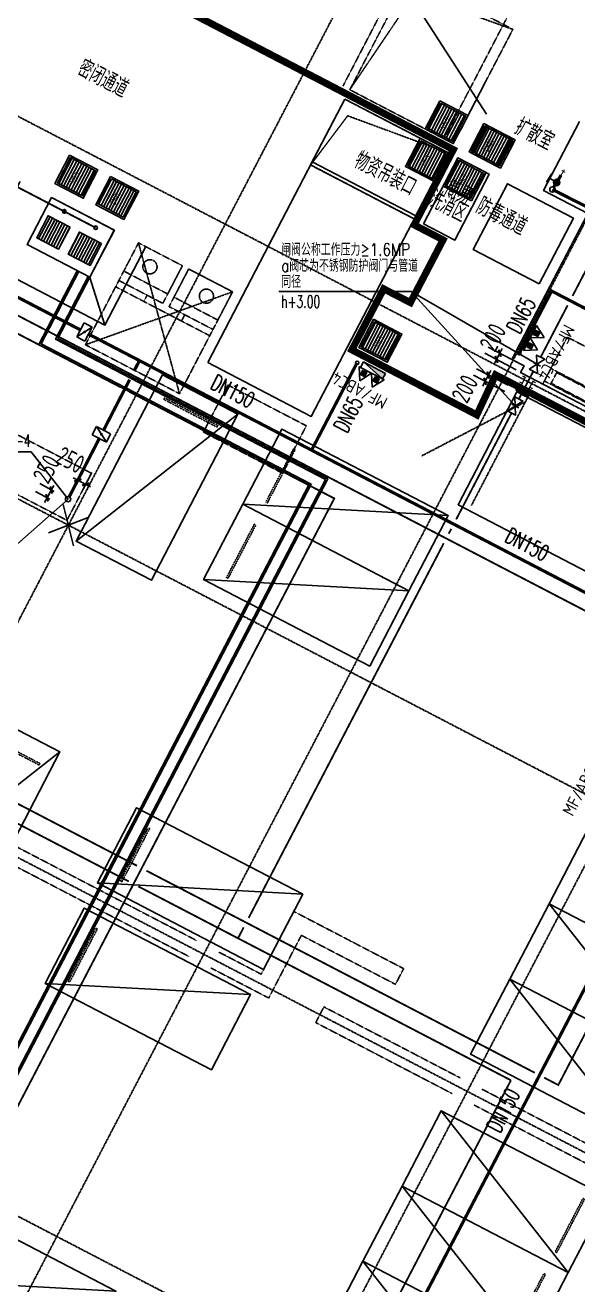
# Model space of a CAD drawing. Extents: x -1466470 to 922624, y -511729 to 590125.
# Drawn here: x -204569 to -188944, y 194625 to 230256 of the extents above; entities that cross this region are included whole.
import ezdxf
from ezdxf.xclip import XClip

# ---------------------------------------------------------------- set-up
doc = ezdxf.new("R2010")
doc.units = 0
doc.header["$LTSCALE"] = 10
doc.header["$MEASUREMENT"] = 0
doc.header["$XCLIPFRAME"] = 2
for name, pattern in [('X-104 B2平面$0$CENTER', [2, 1.25, -0.25, 0.25, -0.25]), ('X-104 B2平面$0$DOTE', [2.42, 2, -0.2, 0.02, -0.2]), ('X-104 B2平面$1$DASH', [0.35, 0.25, -0.1]), ('梯段6、7$0$DASH', [0.35, 0.25, -0.1])]:
    doc.linetypes.add(name, pattern=pattern)
for name, color, linetype, plot in [('104-13 B2核心筒$0$04-不打印_辅助线', 165, 'Continuous', False), ('104-6 B2核心筒$0$04-不打印_辅助线', 165, 'Continuous', False), ('X-104 B2平面$0$04-不打印_辅助线', 165, 'Continuous', False), ('X-104 B2平面$0$04-不打印_防火分区', 30, 'Continuous', False), ('X-104 B2平面$0$04-不打印_面积', 5, 'Continuous', False), ('X-104 B2平面$1$DIM_MODI', 6, 'Continuous', False)]:
    doc.layers.add(name, color=color, linetype=linetype, plot=plot)
for name, color, linetype in [('DIM_消防', 3, 'Continuous'), ('EQUIP_消火栓', 7, 'Continuous'), ('EQUIP_消防', 7, 'Continuous'), ('PIPE-中水', 122, 'TG_Z'), ('PIPE-压力废', 31, 'TG_YF'), ('PIPE-消防', 1, 'Continuous'), ('PIPE-给水', 3, 'TG_J'), ('PIPE-通气', 3, 'TG_T'), ('TEXT_消防', 7, 'Continuous'), ('TWT_DIM', 3, 'Continuous'), ('TWT_LEAD', 3, 'Continuous'), ('VALVE_压力废', 7, 'Continuous'), ('VALVE_消防', 7, 'Continuous'), ('VALVE_热给水', 7, 'Continuous'), ('VPIPE-消防', 1, 'Continuous'), ('X-104 B2平面$0$02-TEXT_房间', 7, 'Continuous'), ('X-104 B2平面$0$A-I_车位', 9, 'Continuous'), ('X-104 B2平面$0$A-O_防水层', 222, 'Continuous'), ('X-104 B2平面$0$A-SUR_看线', 231, 'Continuous'), ('X-104 B2平面$0$A-TECH_结构', 21, 'Continuous'), ('X-104 B2平面$0$A_AXIS-轴线', 9, 'X-104 B2平面$0$DOTE'), ('X-104 B2平面$0$A_STR-砼墙', 51, 'Continuous'), ('X-104 B2平面$0$DOOR_FIRE', 220, 'Continuous'), ('X-104 B2平面$0$SURFACE', 6, 'Continuous'), ('X-104 B2平面$0$VPIPE-消防', 1, 'Continuous'), ('X-104 B2平面$0$抗爆隔墙', 151, 'Continuous'), ('X-104 B2平面$0$文字1', 7, 'Continuous'), ('X-104 B2平面$0$集水坑&', 6, 'Continuous'), ('X-104 B2平面$1$A-C_门', 150, 'Continuous'), ('X-104 B2平面$1$集水坑&', 7, 'Continuous'), ('梯段6、7$0$A-E_楼梯', 171, 'Continuous'), ('水-管线-给水低', 1, 'Continuous'), ('水-设备-给水', 7, 'Continuous'), ('水-阀门-给水', 7, 'Continuous')]:
    doc.layers.add(name, color=color, linetype=linetype)
doc.layers.get('X-104 B2平面$0$A-SUR_看线').off()
doc.styles.add('_TCH_DIM_T3', font='ROS1', dxfattribs={"width": 0.8, "bigfont": 'JD'})
doc.styles.add('_TWT_PIPEDN', font='SIMPLEX', dxfattribs={"width": 0.8, "height": 3.5, "bigfont": 'HZTXT'})
doc.styles.add('_TWT_SERIAL', font='COMPLEX', dxfattribs={"width": 0.8, "height": 3.5, "bigfont": 'HZTXT'})
doc.styles.get("Standard").update_dxf_attribs({"font": 'gbenor.shx', "bigfont": 'gbcbig.shx'})
doc.styles.add('TG_LINETYPE', font='romans2.shx', dxfattribs={"width": 0.8, "height": 3, "bigfont": 'hzdf2.shx'})
doc.styles.add('X-104 B2平面$0$20150624地库ZL1_t8_t8$0$20150624地库ZL1_t8_t8$0$华通样式', font='ros1.shx', dxfattribs={"width": 0.7, "height": 3.5, "bigfont": 'jd.shx'})
doc.styles.add('X-104 B2平面$0$_TCH_SPACE', font='ros.shx', dxfattribs={"width": 0.75, "height": 5, "bigfont": 'jd.shx'})
doc.linetypes.add('TG_J', pattern='A,2,-0.3,["J",TG_LINETYPE,S=0.1,R=0,X=-0.23,Y=-0.15],0', length=2.3)
doc.linetypes.add('TG_T', pattern='A,2,-0.3,["T",TG_LINETYPE,S=0.1,R=0,X=-0.23,Y=-0.15],0', length=2.3)
doc.linetypes.add('TG_XH', pattern='A,5,-0.6,["XH",TG_LINETYPE,S=0.1,R=0,X=-0.52,Y=-0.15],0', length=5.6)
doc.linetypes.add('TG_YF', pattern='A,2,-0.6,["YF",TG_LINETYPE,S=0.1,R=0,X=-0.52,Y=-0.15],0', length=2.6)
doc.linetypes.add('TG_Z', pattern='A,2,-0.3,["Z",TG_LINETYPE,S=0.1,R=0,X=-0.23,Y=-0.15],0', length=2.3)
doc.dimstyles.new('_TWT_ARCH&&150', dxfattribs={"dimtxt": 525, "dimasz": 150, "dimexe": 375, "dimexo": 450, "dimgap": 150, "dimtad": 1, "dimdec": 0, "dimzin": 0, "dimdsep": 46, "dimtxsty": '_TCH_DIM_T3', "dimblk": 'ARCHTICK', "dimcen": 0.09, "dimclrt": 7, "dimazin": 2, "dimtfac": 1, "dimtdec": 0, "dimtix": 1, "dimtmove": 2, "dimatfit": 3, "dimfxl": 1, "dimtolj": 1, "dimtzin": 0, "dimarcsym": 0})
pattern_1 = [(180, (-432649.534, -553252.195), (-7e-15, -79.375), [])]
pattern_2 = [(180, (350, -250), (-7e-15, -79.375), [])]

# ---------------------------------------------------------------- blocks, each defined once
blk = doc.blocks.new('104-6 B2核心筒$0$1f结构')
at = {"layer": '104-6 B2核心筒$0$04-不打印_辅助线'}
for p, q in [((-400, -450), (400, 450)), ((-400, 450), (400, -450))]:
    blk.add_line(p, q, dxfattribs=at)
at = {"layer": 'Defpoints'}
for p, q in [((-400, -450), (400, 450)), ((-400, 450), (400, -450))]:
    blk.add_line(p, q, dxfattribs=at)
blk = doc.blocks.new('104-6 B2核心筒')
at = {"xscale": -1}
blk.add_blockref('104-6 B2核心筒$0$1f结构', (109800, 37200), dxfattribs=at)
blk = doc.blocks.new('X-104 B2平面$0$jgfd')
blk.add_lwpolyline([(5300, -1200), (0, -1200), (0, 1200), (5300, 1200), (5300, -1200), (0, 1200)])
at = {"linetype": 'X-104 B2平面$1$DASH', "ltscale": 0.001}
blk.add_lwpolyline([(550, -850), (550, 850), (600, 850), (600, -850)], close=True, dxfattribs=at)
blk = doc.blocks.new('*U324')
at = {"linetype": 'X-104 B2平面$1$DASH'}
for p, q in [((-200, -500), (-200, -100)), ((0, -100), (-200, -100)), ((6000, -100), (6200, -100)), ((6200, -500), (6200, -100)), ((0, -500), (-200, -500)), ((6000, -500), (6200, -500))]:
    blk.add_line(p, q, dxfattribs=at)
blk.add_lwpolyline([(6200, 0), (-200, 0), (-200, -1500), (6200, -1500)], close=True, dxfattribs=at)
for points in [[(6000, -100), (0, -100)], [(0, -100), (0, -500)], [(6000, -130), (0, -130)], [(6000, -100), (6000, -500)], [(6000, -470), (0, -470)], [(6000, -500), (0, -500)]]:
    blk.add_lwpolyline(points, dxfattribs=at)
blk = doc.blocks.new('梯段6、7')
at = {"color": 8, "linetype": '梯段6、7$0$DASH'}
for centre, radius, start, end in [((49800, 3400), 1350, 0, 180), ((49800, -6700), 1350, 0, 180), ((49800, -9820), 1350, 180, 0), ((49800, -16500), 1350, 0, 180), ((49800, -19820), 1350, 180, 0), ((20965, -27260), 1650, 0, 180), ((49800, -27020), 1350, 0, 180), ((20965, -29600), 1650, 180, 0), ((49800, -29880), 1350, 180, 0), ((49800, -57378), 1350, 0, 180), ((20965, -58198), 1650, 0, 180), ((49800, -59458), 1350, 180, 0), ((20965, -60358), 1650, 180, 0), ((49800, -67528), 1350, 0, 180), ((20965, -68018), 1650, 0, 180), ((49800, -70128), 1350, 180, 0), ((20965, -70358), 1650, 180, 0), ((49800, -79978), 1350, 180, 0)]:
    blk.add_arc(centre, radius, start, end, dxfattribs=at)
at = {"layer": 'Defpoints'}
for points in [[(44800, 6850), (54800, 6850), (54800, -3150), (44800, -3150)], [(51150, 4950), (48450, 4950), (48450, -1150), (51150, -1150)], [(44800, -3150), (54800, -3150), (54800, -13150), (44800, -13150)], [(51150, -5150), (48450, -5150), (48450, -11250), (51150, -11250)], [(44800, -13150), (54800, -13150), (54800, -23150), (44800, -23150)], [(51150, -15150), (48450, -15150), (48450, -21250), (51150, -21250)], [(15665, -23150), (25665, -23150), (25665, -33150), (15665, -33150)], [(44800, -23150), (54800, -23150), (54800, -33150), (44800, -33150)], [(19315, -24850), (22615, -24850), (22615, -31250), (19315, -31250)], [(48450, -25150), (51150, -25150), (51150, -31250), (48450, -31250)], [(15665, -53908), (25665, -53908), (25665, -63908), (15665, -63908)], [(44800, -53908), (54800, -53908), (54800, -63908), (44800, -63908)], [(19315, -55608), (22615, -55608), (22615, -62008), (19315, -62008)], [(51150, -55908), (48450, -55908), (48450, -62008), (51150, -62008)], [(15665, -63908), (25665, -63908), (25665, -73908), (15665, -73908)], [(44800, -63908), (54800, -63908), (54800, -73908), (44800, -73908)], [(19315, -65608), (22615, -65608), (22615, -72008), (19315, -72008)], [(51150, -65908), (48450, -65908), (48450, -72008), (51150, -72008)], [(15665, -73908), (25665, -73908), (25665, -83908), (15665, -83908)], [(44800, -73908), (54800, -73908), (54800, -83908), (44800, -83908)], [(19315, -75608), (22615, -75608), (22615, -82008), (19315, -82008)], [(51150, -75908), (48450, -75908), (48450, -82008), (51150, -82008)]]:
    blk.add_lwpolyline(points, close=True, dxfattribs=at)
for points in [[(47328, -61608), (52128, -61608)], [(47328, -71608), (52128, -71608)], [(47328, -81608), (52128, -81608)]]:
    blk.add_lwpolyline(points, dxfattribs=at)
at = {"layer": '梯段6、7$0$A-E_楼梯'}
for p, q in [((49850, -16500), (49750, -16500)), ((49750, -16700), (49750, -16500)), ((49850, -18517), (49850, -16500)), ((49850, -16500), (51150, -16500)), ((49910, -16700), (49910, -16500)), ((49910, -16500), (51150, -16500)), ((51150, -17893), (51150, -16700)), ((49850, -16760), (51150, -16760)), ((49850, -17020), (51150, -17020)), ((49850, -17280), (51150, -17280)), ((49850, -17540), (51150, -17540)), ((49850, -17800), (51150, -17800)), ((49850, -18060), (50801, -18060)), ((50553, -18179), (51150, -17893)), ((50573, -18281), (51150, -18003)), ((51150, -19820), (51150, -18003)), ((49850, -18517), (50409, -18248)), ((49850, -18320), (50259, -18320)), ((49850, -18627), (50429, -18350)), ((50074, -18520), (51150, -18520)), ((50429, -18350), (50396, -18174)), ((50396, -18174), (50588, -18362)), ((50588, -18362), (50553, -18179)), ((50616, -18260), (51150, -18260)), ((49850, -19820), (49850, -18627)), ((49850, -18780), (51150, -18780)), ((49850, -19040), (51150, -19040)), ((49850, -19300), (51150, -19300)), ((49850, -19560), (51150, -19560)), ((49750, -19820), (49853, -19820)), ((49850, -19820), (51150, -19820)), ((49750, -27020), (49850, -27020)), ((65868, -53275), (106225, -53275)), ((66707, -53743), (68846, -55133)), ((66772, -53643), (68592, -54825)), ((66839, -56653), (68977, -55263)), ((65910, -56514), (63784, -56514)), ((66572, -56634), (63784, -56634)), ((66542, -56514), (65910, -56514)), ((66542, -56677), (68846, -58173)), ((66772, -56683), (68592, -57865)), ((66802, -59525), (64634, -59525)), ((66792, -59525), (106225, -59525)), ((49690, -78442), (49690, -77318)), ((49690, -77318), (49910, -77318)), ((49910, -77318), (49910, -80038)), ((49750, -78418), (49750, -77378)), ((49750, -77378), (49850, -77378)), ((49850, -77378), (49850, -80038)), ((48450, -80108), (48450, -80048)), ((49910, -80038), (49850, -80038))]:
    blk.add_line(p, q, dxfattribs=at)
for points in [[(49690, -19880), (49910, -19880), (49910, -16440), (49690, -16440), (49690, -19880)], [(49690, -29360), (49690, -26960), (49910, -26960), (49910, -29880)], [(51150, -29880), (51150, -29620)], [(66542, -53444), (66542, -53275), (66154, -53275)], [(66542, -53305), (66542, -53705), (66342, -53705), (66342, -53305)], [(68882, -54964), (68882, -54795), (68622, -54795), (68622, -54626), (68362, -54626), (68362, -54457), (68102, -54457), (68102, -54288), (67842, -54288), (67842, -54119), (67582, -54119), (67582, -53950), (67322, -53950), (67322, -53781), (67062, -53781), (67062, -53613), (66802, -53613), (66802, -53444), (66542, -53444)], [(68852, -54964), (68852, -54825), (68592, -54825), (68592, -54656), (68332, -54656), (68332, -54487), (68072, -54487), (68072, -54318), (67812, -54318), (67812, -54149), (67552, -54149), (67552, -53980), (67292, -53980), (67292, -53811), (67032, -53811), (67032, -53643), (66772, -53643), (66772, -53474), (66542, -53474)], [(66802, -56484), (66802, -56315), (67062, -56315), (67062, -56146), (67322, -56146), (67322, -55977), (67582, -55977), (67582, -55808), (67842, -55808), (67842, -55640), (68102, -55640), (68102, -55471), (68362, -55471), (68362, -55302), (68622, -55302), (68622, -55133), (68882, -55133), (68882, -54964), (69142, -54964)], [(66832, -56484), (66832, -56345), (67092, -56345), (67092, -56176), (67352, -56176), (67352, -56007), (67612, -56007), (67612, -55838), (67872, -55838), (67872, -55670), (68132, -55670), (68132, -55501), (68392, -55501), (68392, -55332), (68652, -55332), (68652, -55163), (68912, -55163), (68912, -54994), (69142, -54994)], [(69112, -54994), (69112, -55394), (68912, -55394), (68912, -54994)], [(68882, -58004), (68882, -57835), (68622, -57835), (68622, -57667), (68362, -57667), (68362, -57498), (68102, -57498), (68102, -57329), (67842, -57329), (67842, -57160), (67582, -57160), (67582, -56991), (67322, -56991), (67322, -56822), (67062, -56822), (67062, -56653), (66802, -56653), (66802, -56484), (66542, -56484)], [(68852, -58004), (68852, -57865), (68592, -57865), (68592, -57697), (68332, -57697), (68332, -57528), (68072, -57528), (68072, -57359), (67812, -57359), (67812, -57190), (67552, -57190), (67552, -57021), (67292, -57021), (67292, -56852), (67032, -56852), (67032, -56683), (66772, -56683), (66772, -56514), (66542, -56514)], [(66772, -56514), (66772, -56914), (66572, -56914), (66572, -56514)], [(66802, -59525), (66802, -59356), (67062, -59356), (67062, -59187), (67322, -59187), (67322, -59018), (67582, -59018), (67582, -58849), (67842, -58849), (67842, -58680), (68102, -58680), (68102, -58511), (68362, -58511), (68362, -58342), (68622, -58342), (68622, -58173), (68882, -58173), (68882, -58004), (69142, -58004)]]:
    blk.add_lwpolyline(points, dxfattribs=at)
for p in [(66792, -53444), (66792, -53613), (66792, -53781), (66792, -53950), (66792, -54119), (66792, -54288), (66792, -54457), (66792, -54626), (66792, -54795), (66792, -54964), (66792, -55133), (66792, -55302), (66792, -55471), (66792, -55640), (66792, -55808), (66792, -55977), (66792, -56146), (66792, -56315), (66792, -56484), (66792, -56653), (66792, -56822), (66792, -56991), (66792, -57160), (66792, -57329), (66792, -57498), (66792, -57667), (66792, -57835), (66792, -58004), (66792, -58173), (66792, -58342), (66792, -58511), (66792, -58680), (66792, -58849), (66792, -59018), (66792, -59187), (66792, -59356)]:
    blk.add_point(p, dxfattribs=at)
blk = doc.blocks.new('104 轴线')
for p, q in [((-162502, 81623), (-103332, 195290)), ((-155052, 77745), (-95881, 191411)), ((-113685, 111729), (-249575, 182469)), ((-117841, 103746), (-253731, 174486)), ((-105097, 128228), (-187855, 171309)), ((-109530, 119712), (-192288, 162793)), ((-161691, 102673), (-132333, 159069))]:
    blk.add_line(p, q)
blk = doc.blocks.new('104-13 B2核心筒')
at = {"layer": '104-13 B2核心筒$0$04-不打印_辅助线'}
ref = blk.add_blockref('104 轴线', (287656, 163437), dxfattribs=dict(at, rotation=57.54087654753766))
XClip(ref).set_block_clipping_path([(-309787.1235870313, 156236.3262284864), (-264650.8410785095, 85274.8859858383), (-219747.6862062201, 113836.3339625026), (-264883.9687147418, 184797.7742051506)])
blk = doc.blocks.new('X-104 B2平面$1$A$C51037562')
at = {"layer": 'X-104 B2平面$1$集水坑&'}
h = blk.add_hatch(dxfattribs=at)
h.set_pattern_fill('ANSI31', color=256, scale=50, angle=135)
h.set_pattern_definition(pattern_1)
h.paths.add_polyline_path([(-850, 850), (-50, 850), (-50, 50), (-850, 50)])
for points in [[(-900, 900), (0, 900), (0, 0), (-900, 0)], [(-850, 850), (-50, 850), (-50, 50), (-850, 50)]]:
    blk.add_lwpolyline(points, close=True, dxfattribs=at)
blk = doc.blocks.new('X-104 B2平面$1$12ddddddj')
at = {"layer": 'X-104 B2平面$1$集水坑&', "linetype": 'Continuous'}
h = blk.add_hatch(dxfattribs=at)
h.set_pattern_fill('ANSI31', color=256, scale=50, angle=135)
h.set_pattern_definition(pattern_2)
h.paths.add_polyline_path([(3014056, 294593), (3014756, 294593), (3014756, 293893), (3014056, 293893)])
h.paths.add_polyline_path([(3014056, 293593), (3014756, 293593), (3014756, 292893), (3014056, 292893)])
for points in [[(3015056, 294743), (3013556, 294743), (3013556, 292743), (3015056, 292743)], [(3014056, 294593), (3014756, 294593), (3014756, 293893), (3014056, 293893)], [(3014056, 293593), (3014756, 293593), (3014756, 292893), (3014056, 292893)]]:
    blk.add_lwpolyline(points, close=True, dxfattribs=at)
for centre in [(3013736, 294243), (3013736, 293243)]:
    blk.add_circle(centre, 50, dxfattribs=at)
blk = doc.blocks.new('X-104 B2平面$0$A$C227C2D31')
at = {"color": 6, "linetype": 'X-104 B2平面$1$DASH'}
for p, q in [((1655, 4431), (3153, 270)), ((3296, 3577), (1911, 916)), ((3473, 3485), (3296, 3577)), ((3473, 3485), (2827, 2243)), ((3473, 3485), (3473, 3485)), ((4538, 2931), (270, 1770)), ((3058, 2687), (2880, 2779)), ((3891, 1689), (2827, 2243)), ((2735, 2066), (2088, 824)), ((3799, 1512), (2735, 2066)), ((2504, 1622), (2326, 1715)), ((2088, 824), (1911, 916))]:
    blk.add_line(p, q, dxfattribs=at)
for points in [[(3296, 3577), (1655, 4431), (270, 1770), (1911, 916)], [(3891, 1689), (4538, 2931), (3473, 3485)], [(2088, 824), (3153, 270), (3799, 1512)]]:
    blk.add_lwpolyline(points, dxfattribs=at)
for points in [[(3739, 3346), (3093, 2105), (3891, 1689), (4538, 2931)], [(2354, 685), (3001, 1927), (3799, 1512), (3153, 270)]]:
    blk.add_lwpolyline(points, close=True, dxfattribs=at)
for centre in [(3862, 2606), (3030, 1010)]:
    blk.add_circle(centre, 200, dxfattribs=at)
blk = doc.blocks.new('X-104 B2平面$0$A$C75E32CB1')
at = {"layer": 'X-104 B2平面$0$A_AXIS-轴线'}
blk.add_line((98, 9), (98, 3309), dxfattribs=at)
blk = doc.blocks.new('X-104 B2平面$0$A$C026855F6')
at = {"layer": 'X-104 B2平面$0$VPIPE-消防', "linetype": 'Continuous'}
for centre in [(-154353, -58104), (-149768, -57833)]:
    blk.add_circle(centre, 50, dxfattribs=at)
blk = doc.blocks.new('X-104 B2平面')
at = {"layer": 'X-104 B2平面$0$04-不打印_辅助线'}
for points in [[(1137, 233549), (121, 231597), (1366, 230949), (-782, 226824), (-431, 226645), (-531, 226449), (6298, 222895)], [(-9, 228959), (-1871, 229929), (-902, 231791), (961, 230822), (-9, 228959)]]:
    blk.add_lwpolyline(points, dxfattribs=at)
for points in [[(-5499, 234185), (-2572, 232661), (-3542, 230798), (-6469, 232322)], [(6013, 222442), (-639, 225905), (-2301, 222712), (4351, 219249)]]:
    blk.add_lwpolyline(points, close=True, dxfattribs=at)
at = {"layer": 'X-104 B2平面$0$04-不打印_防火分区', "linetype": 'X-104 B2平面$1$DASH', "const_width": 200}
blk.add_lwpolyline([(21336, 214635), (-1239, 226386), (-1769, 225253), (-5302, 227092), (-4403, 228818), (-3647, 228429), (-2724, 230203), (-3540, 230628), (-2432, 232757), (-9971, 236682), (-1047, 253825)], dxfattribs=at)
at = {"layer": 'X-104 B2平面$0$04-不打印_面积'}
blk.add_line((-2145, 233481), (-1706, 234324), dxfattribs=at)
at = {"layer": 'X-104 B2平面$0$A-O_防水层'}
blk.add_lwpolyline([(-3276, 230660), (-2306, 232522), (-2306, 232522), (-1419, 232061), (-2389, 230198), (-3276, 230660)], dxfattribs=at)
at = {"layer": 'X-104 B2平面$0$A-TECH_结构', "linetype": 'X-104 B2平面$1$DASH'}
for points in [[(-3677, 237682), (-750, 236158), (-2434, 232925), (-5361, 234449)], [(-3530, 237158), (-751, 236158), (-2434, 232927), (-5361, 234451)]]:
    blk.add_lwpolyline(points, close=True, dxfattribs=at)
for points in [[(-5499, 234183), (-2572, 232659), (-3542, 230797), (-6469, 232320), (-5499, 234183)], [(-6469, 232322), (-5420, 233714), (-2572, 232661)]]:
    blk.add_lwpolyline(points, dxfattribs=at)
at = {"layer": 'X-104 B2平面$0$A_AXIS-轴线'}
for p, q in [((-398, 225618), (-1922, 222691)), ((-307, 225792), (-398, 225618))]:
    blk.add_line(p, q, dxfattribs=at)
at = {"layer": 'X-104 B2平面$0$A_STR-砼墙', "linetype": 'X-104 B2平面$1$DASH'}
for p, q in [((-5555, 234552), (-3270, 238943)), ((-2700, 233065), (-414, 237456))]:
    blk.add_line(p, q, dxfattribs=at)
at = {"layer": 'X-104 B2平面$0$抗爆隔墙', "linetype": 'X-104 B2平面$1$DASH'}
for points in [[(-17047, 214214), (-9686, 210380)], [(-9914, 209934), (-17276, 213766)], [(-9065, 210057), (-7866, 209432), (-6943, 211206), (-3839, 209589), (-4069, 209145), (-6730, 210531), (-7654, 208757), (-9293, 209611)], [(-2237, 206498), (-6093, 208506), (-6324, 208063), (-2464, 206053)], [(2421, 204072), (-1616, 206175)], [(-1843, 205729), (2190, 203628)]]:
    blk.add_lwpolyline(points, dxfattribs=at)
at = {"layer": 'X-104 B2平面$1$A-C_门'}
blk.add_line((-1533, 234657), (-2224, 233329), dxfattribs=at)
at = {"layer": 'X-104 B2平面$1$DIM_MODI'}
blk.add_lwpolyline([(-1493, 233758), (-104357, 393184)], dxfattribs=at)
at = {"layer": 'X-104 B2平面$1$集水坑&', "linetype": 'Continuous'}
blk.add_line((-12287, 227795), (-12712, 229143), dxfattribs=at)
for points in [[(-11132, 230012), (-12287, 227795), (-15835, 229642), (-14680, 231859)], [(-12296, 229943), (-12296, 229943)], [(-12272, 229987), (-12273, 229987)], [(-13066, 229329), (-14152, 227244), (-6523, 223273), (-24208, 189302)], [(-13022, 229306), (-14085, 227265), (-6456, 223294), (-24163, 189279)], [(-12756, 229168), (-12756, 229168), (-13680, 227393), (-6051, 223421), (-23897, 189140)], [(-12712, 229145), (-12712, 229145), (-13613, 227414), (-5984, 223443), (-23853, 189117)]]:
    blk.add_lwpolyline(points, dxfattribs=at)
at = {"layer": 'X-104 B2平面$1$集水坑&', "linetype": 'X-104 B2平面$1$DASH'}
for points in [[(-8807, 226098), (-9499, 224768), (-7282, 223613), (-6589, 224944)], [(-14883, 224755), (-15576, 223425), (-13359, 222270), (-12666, 223601)]]:
    blk.add_lwpolyline(points, close=True, dxfattribs=at)
at = {"linetype": 'X-104 B2平面$0$CENTER', "rotation": 332.499102747414}
blk.add_blockref('104-6 B2核心筒', (-127888, 239836), dxfattribs=at)
at = {"rotation": 302.4591234524622}
blk.add_blockref('104-13 B2核心筒', (-162014, 239690), dxfattribs=at)
ref = blk.add_blockref('梯段6、7', (11357, 308393), dxfattribs=dict(rotation=332.499102747414))
XClip(ref).set_block_clipping_path([(19315.4797079867, -82008.1299662269), (22615.4797079966, -75608.1299662269)])
at = {"layer": 'X-104 B2平面$0$A-I_车位'}
for p, rotation in [((-9589, 225829), 242.5000000001566), ((-14621, 216273), 242.5000000001566), ((5528, 210040), 152.5000000001624), ((4420, 207911), 152.5000000001624), ((3312, 205782), 152.5000000001624), ((1372, 202057), 152.5000000001624), ((264, 199928), 152.5000000001624), ((-844, 197799), 152.5000000001624)]:
    blk.add_blockref('X-104 B2平面$0$jgfd', p, dxfattribs=dict(at, rotation=rotation))
at = {"layer": 'X-104 B2平面$0$A-I_车位', "xscale": -1}
for p, rotation in [((-7834, 223788), 152.5000000001634), ((-8942, 221659), 152.5000000001634), ((-11944, 213076), 152.500000000127), ((-13422, 210237), 152.500000000127), ((-17227, 201846), 152.500000000127), ((-18335, 199717), 152.500000000127)]:
    blk.add_blockref('X-104 B2平面$0$jgfd', p, dxfattribs=dict(at, rotation=rotation))
at = {"layer": 'X-104 B2平面$0$A-SUR_看线'}
blk.add_blockref('X-104 B2平面$0$A$C026855F6', (149199, 284830), dxfattribs=at)
at = {"layer": 'X-104 B2平面$0$A-SUR_看线', "rotation": 117.4999999988455}
blk.add_blockref('X-104 B2平面$0$A$C75E32CB1', (-344, 225536), dxfattribs=at)
at = {"layer": 'X-104 B2平面$0$A_AXIS-轴线', "rotation": 7.045863037328646e-07}
blk.add_blockref('104 轴线', (130274, 84690), dxfattribs=at)
at = {"layer": 'X-104 B2平面$0$DOOR_FIRE', "linetype": 'X-104 B2平面$1$DASH', "xscale": -1, "rotation": 152.499972250749}
blk.add_blockref('*U324', (272, 226031), dxfattribs=at)
at = {"layer": 'X-104 B2平面$0$SURFACE', "rotation": 90.00000000000476}
blk.add_blockref('X-104 B2平面$0$A$C227C2D31', (-8405, 225581), dxfattribs=at)
at = {"layer": 'X-104 B2平面$1$集水坑&', "xscale": -1, "rotation": 62.5002222897244}
for p in [(-2434, 232927), (-1103, 232234), (-2988, 231862), (-12899, 231383), (-1923, 231308), (-11746, 230783), (-4304, 226742)]:
    blk.add_blockref('X-104 B2平面$1$A$C51037562', p, dxfattribs=at)
at = {"layer": 'X-104 B2平面$1$集水坑&', "linetype": 'Continuous', "rotation": 242.5001302531985}
blk.add_blockref('X-104 B2平面$1$12ddddddj', (1118040, 3039632), dxfattribs=at)
at = {"layer": 'X-104 B2平面$0$02-TEXT_房间', "style": 'X-104 B2平面$0$_TCH_SPACE', "width": 0.75}
for s, p in [('密闭通道', (-13109, 234884, 0)), ('扩散室', (-749, 233223, 0)), ('物资吊装口', (-5295, 232279, 0)), ('简易', (-2733, 231491, 0)), ('洗消区', (-3191, 231191, 0)), ('防毒通道', (-1842, 230988, 0))]:
    blk.add_text(s, height=520.9, rotation=332.5, dxfattribs=at).set_placement(p)
blk = doc.blocks.new('X-104 B2平面$0$A$C51037562')
at = {"layer": 'X-104 B2平面$0$集水坑&'}
h = blk.add_hatch(dxfattribs=at)
h.set_pattern_fill('ANSI31', color=256, scale=50, angle=135)
h.set_pattern_definition(pattern_1)
h.paths.add_polyline_path([(-850, 850), (-50, 850), (-50, 50), (-850, 50)])
for points in [[(-900, 900), (0, 900), (0, 0), (-900, 0)], [(-850, 850), (-50, 850), (-50, 50), (-850, 50)]]:
    blk.add_lwpolyline(points, close=True, dxfattribs=at)
at = {"layer": 'X-104 B2平面$0$文字1', "style": 'X-104 B2平面$0$20150624地库ZL1_t8_t8$0$20150624地库ZL1_t8_t8$0$华通样式', "width": 0.7}
blk.add_text('JSK2', height=175, dxfattribs=at).set_placement((-608, 407))
blk = doc.blocks.new('$VALVE$00000497')
for p, q in [((78, 138), (-78, 138)), ((0, 50), (0, 138))]:
    blk.add_line(p, q)
at = {"const_width": 49.6}
blk.add_lwpolyline([(25, 0, 1), (-25, 0, 1)], format="xyb", close=True, dxfattribs=at)
blk.add_circle((0, 0), 50)
blk = doc.blocks.new('$TwtSys$00000320')
at = {"const_width": 20}
for points in [[(0, 0), (0, -121)], [(-37, -83), (37, -83)]]:
    blk.add_lwpolyline(points, dxfattribs=at)
blk = doc.blocks.new('dfgdfgsdfgsdgdfgsdg')
at = {"layer": '水-管线-给水低', "linetype": 'Continuous', "ltscale": 1.5, "const_width": 90}
blk.add_lwpolyline([(-126574, 248570), (-126363, 248231)], dxfattribs=at)
at = {"layer": '水-管线-给水低', "linetype": 'Continuous'}
blk.add_circle((-126614, 248634), 75, dxfattribs=at)
at = {"layer": '水-设备-给水', "xscale": 1.5, "yscale": 1.5, "zscale": 1.5, "rotation": 32.01380127646564}
blk.add_blockref('$TwtSys$00000320', (-126363, 248231), dxfattribs=at)
at = {"layer": '水-阀门-给水', "xscale": 1.8, "yscale": 1.8, "zscale": 1.8, "rotation": 302.0138012764656}
blk.add_blockref('$VALVE$00000497', (-126491, 248436), dxfattribs=at)
blk = doc.blocks.new('$TWTSYS$00000546')
h = blk.add_hatch()
h.set_pattern_fill('ANSI31', color=256, scale=200, style=0)
h.set_pattern_definition([(45, (-38543.802, -6670.83), (-17.67767, 17.67767), [])])
h.paths.add_polyline_path([(-65, 174), (65, 174), (65, 44), (-65, 44)])
for points in [[(0, 344), (-198, 0), (198, 0)], [(-65, 174), (65, 174), (65, 44), (-65, 44)]]:
    blk.add_lwpolyline(points, close=True)
blk = doc.blocks.new('X-104 B2平面$0$12ddddddj')
at = {"layer": 'X-104 B2平面$0$集水坑&', "linetype": 'Continuous'}
h = blk.add_hatch(dxfattribs=at)
h.set_pattern_fill('ANSI31', color=256, scale=50, angle=135)
h.set_pattern_definition(pattern_2)
h.paths.add_polyline_path([(3014056, 294593), (3014756, 294593), (3014756, 293893), (3014056, 293893)])
h.paths.add_polyline_path([(3014056, 293593), (3014756, 293593), (3014756, 292893), (3014056, 292893)])
for points in [[(3015056, 294743), (3013556, 294743), (3013556, 292743), (3015056, 292743)], [(3014056, 294593), (3014756, 294593), (3014756, 293893), (3014056, 293893)], [(3014056, 293593), (3014756, 293593), (3014756, 292893), (3014056, 292893)]]:
    blk.add_lwpolyline(points, close=True, dxfattribs=at)
for centre in [(3013736, 294243), (3013736, 293243)]:
    blk.add_circle(centre, 50, dxfattribs=at)
blk = doc.blocks.new('$TwtSys$00000434')
for p, q in [((-0.5, 0.5), (-0.5, -0.5)), ((-0.5, -0.5), (0.5, 0.5)), ((0.5, 0.5), (-0.5, 0.5)), ((0.5, -0.5), (0.5, 0.5)), ((-0.5, -0.5), (0.5, -0.5))]:
    blk.add_line(p, q)
blk.add_solid([(0.5, -0.5), (0.5, 0.5), (-0.5, -0.5)])
blk = doc.blocks.new('$VALVE$00000763')
for p, q in [((-72, -125), (72, 125)), ((-72, 125), (72, 125)), ((-72, -125), (-72, 125)), ((72, -125), (72, 125)), ((-72, -125), (72, -125))]:
    blk.add_line(p, q)
at = {"const_width": 21.1}
blk.add_lwpolyline([(0, -11, 1), (0, 11, 1)], format="xyb", close=True, dxfattribs=at)
for p in [(-72, 0), (72, 0)]:
    blk.add_point(p)
at = {"color": 7, "flags": 9}
for tag in ['XSIZE', 'YSIZE']:
    blk.add_attdef(tag, (0, 0), '', height=0.5, rotation=90, dxfattribs=at)
blk = doc.blocks.new('$VALVE$00000551')
at = {"const_width": 30}
for points in [[(-332, -177), (-332, 175)], [(-2, 100), (-252, 100), (-252, 175)], [(-2, 100), (-2, 175)], [(-2, 100), (248, 100), (248, 175)], [(332, -175), (332, 177)], [(-252, -175), (-252, -100), (-2, -100)], [(-2, -175), (-2, -100)], [(248, -175), (248, -100), (-2, -100)]]:
    blk.add_lwpolyline(points, dxfattribs=at)
blk = doc.blocks.new('$VALVE$00000296')
for points in [[(-125, 72), (-125, -72), (125, 72), (125, -72), (-125, 72)], [(0, 60), (0, -64)]]:
    blk.add_lwpolyline(points)
for p in [(-125, 0), (125, 0)]:
    blk.add_point(p)
blk = doc.blocks.new('_ArchTick')
at = {"color": 0, "linetype": 'ByBlock', "const_width": 0.4}
blk.add_lwpolyline([(-0.5, -0.5), (0.5, 0.5)], dxfattribs=at)
blk = doc.blocks.new('*D117')
at = {"layer": 'Defpoints', "color": 0, "transparency": 16777216}
for p in [(-191472, 220359), (-190517, 219862), (-190609, 219684)]:
    blk.add_point(p, dxfattribs=at)
at = {"layer": 'TWT_DIM', "color": 0, "lineweight": -2, "transparency": 16777216}
for p, q in [((-191008, 219892), (-191896, 220355)), ((-190916, 220070), (-191804, 220532)), ((-191564, 220182), (-191472, 220359)), ((-191472, 220359), (-191402, 220492)), ((-191564, 220182), (-191633, 220049))]:
    blk.add_line(p, q, dxfattribs=at)
at = {"layer": 'TWT_DIM', "color": 0, "lineweight": -2, "transparency": 16777216, "xscale": 150, "yscale": 150, "zscale": 150}
for p, rotation in [((-191564, 220182), 62.49999999885878), ((-191472, 220359), 242.4999999988588)]:
    blk.add_blockref('_ArchTick', p, dxfattribs=dict(at, rotation=rotation))
at = {"layer": 'TWT_DIM', "color": 7, "transparency": 16777216, "insert": (-192139, 219971), "char_height": 525, "attachment_point": 5, "rotation": 62.5, "style": '_TCH_DIM_T3'}
blk.add_mtext('\\A1;200', dxfattribs=at)
blk = doc.blocks.new('*D118')
at = {"layer": 'Defpoints', "color": 0, "transparency": 16777216}
for p in [(-191150, 220979), (-190287, 220305), (-190195, 220482)]:
    blk.add_point(p, dxfattribs=at)
at = {"layer": 'TWT_DIM', "color": 0, "lineweight": -2, "transparency": 16777216}
for p, q in [((-190687, 220512), (-191575, 220975)), ((-190594, 220690), (-191483, 221152)), ((-191242, 220802), (-191150, 220979)), ((-191150, 220979), (-191081, 221112)), ((-191242, 220802), (-191312, 220669))]:
    blk.add_line(p, q, dxfattribs=at)
at = {"layer": 'TWT_DIM', "color": 0, "lineweight": -2, "transparency": 16777216, "xscale": 150, "yscale": 150, "zscale": 150}
for p, rotation in [((-191242, 220802), 62.49999999885878), ((-191150, 220979), 242.4999999988588)]:
    blk.add_blockref('_ArchTick', p, dxfattribs=dict(at, rotation=rotation))
at = {"layer": 'TWT_DIM', "color": 7, "transparency": 16777216, "insert": (-191347, 221424), "char_height": 525, "attachment_point": 5, "rotation": 62.5, "style": '_TCH_DIM_T3'}
blk.add_mtext('\\A1;200', dxfattribs=at)
blk = doc.blocks.new('*D130')
at = {"layer": 'Defpoints', "color": 0, "transparency": 16777216}
for p in [(-202859, 217267), (-203358, 216850), (-203136, 216734)]:
    blk.add_point(p, dxfattribs=at)
at = {"layer": 'TWT_DIM', "color": 0, "lineweight": -2, "transparency": 16777216}
for p, q in [((-203150, 217249), (-202907, 217716)), ((-203081, 217383), (-203214, 217452)), ((-203081, 217383), (-202859, 217267)), ((-202929, 217133), (-202686, 217600)), ((-202859, 217267), (-202726, 217198))]:
    blk.add_line(p, q, dxfattribs=at)
at = {"layer": 'TWT_DIM', "color": 0, "lineweight": -2, "transparency": 16777216, "xscale": 150, "yscale": 150, "zscale": 150}
for p, rotation in [((-203081, 217383), 332.4991027522827), ((-202859, 217267), 152.4991027522827)]:
    blk.add_blockref('_ArchTick', p, dxfattribs=dict(at, rotation=rotation))
at = {"layer": 'TWT_DIM', "color": 7, "transparency": 16777216, "insert": (-203291, 217958), "char_height": 525, "attachment_point": 5, "rotation": 332.4991, "style": '_TCH_DIM_T3'}
blk.add_mtext('\\A1;250', dxfattribs=at)
blk = doc.blocks.new('*D131')
at = {"layer": 'Defpoints', "color": 0, "transparency": 16777216}
for p in [(-203830, 217108), (-203358, 216850), (-203479, 216630)]:
    blk.add_point(p, dxfattribs=at)
at = {"layer": 'TWT_DIM', "color": 0, "lineweight": -2, "transparency": 16777216}
for p, q in [((-203873, 216847), (-204279, 217070)), ((-203753, 217066), (-204158, 217289)), ((-203950, 216889), (-203830, 217108)), ((-203830, 217108), (-203757, 217240)), ((-203950, 216889), (-204022, 216758))]:
    blk.add_line(p, q, dxfattribs=at)
at = {"layer": 'TWT_DIM', "color": 0, "lineweight": -2, "transparency": 16777216, "xscale": 150, "yscale": 150, "zscale": 150}
for p, rotation in [((-203950, 216889), 61.22693287078916), ((-203830, 217108), 241.2269328707892)]:
    blk.add_blockref('_ArchTick', p, dxfattribs=dict(at, rotation=rotation))
at = {"layer": 'TWT_DIM', "color": 7, "transparency": 16777216, "insert": (-203973, 217704), "char_height": 525, "attachment_point": 5, "rotation": 61.2269, "style": '_TCH_DIM_T3'}
blk.add_mtext('\\A1;250', dxfattribs=at)

msp = doc.modelspace()

# ---------------------------------------------------------------- hatches: boundary and pattern name
at = {"layer": 'PIPE-压力废', "linetype": 'TG_YF'}
for points in [[(-195829, 216869.6), (-195816.9, 216892.8), (-195793.6, 216880.7)], [(-195829, 216869.6), (-195805.8, 216857.4), (-195793.6, 216880.7)]]:
    msp.add_hatch(color=256, dxfattribs=at).paths.add_polyline_path(points)
at = {"layer": 'PIPE-消防', "linetype": 'TG_XH'}
for points in [[(-189683.1, 222736.7), (-189723, 222757.5), (-189702.2, 222797.4)], [(-189683.1, 222736.7), (-189662.3, 222776.6), (-189702.2, 222797.4)]]:
    msp.add_hatch(color=256, dxfattribs=at).paths.add_polyline_path(points)
at = {"layer": 'PIPE-给水', "linetype": 'TG_J'}
for points in [[(-189495.1, 200276.3), (-189507.2, 200253), (-189483.9, 200240.9)], [(-189495.1, 200276.3), (-189471.8, 200264.2), (-189483.9, 200240.9)]]:
    msp.add_hatch(color=6, dxfattribs=at).paths.add_polyline_path(points)

# ---------------------------------------------------------------- linework, layer by layer
at = {"layer": 'DIM_消防'}
for p, q in [((-204397.4, 218188.3), (-205928, 218188.3)), ((-203358.2, 216849.7), (-204397.4, 218188.3))]:
    msp.add_line(p, q, dxfattribs=at)
at = {"layer": 'PIPE-中水', "linetype": 'TG_Z', "ltscale": 1.5, "const_width": 52.5}
for points in [[(-188039.6, 224620.5), (-189092.3, 222598.2)], [(-189230.8, 222332.1), (-189993.5, 220866.9)], [(-190201.3, 220467.8), (-190609, 219684.5)], [(-190816.8, 219285.3), (-192383.3, 216276)], [(-192521.8, 216009.9), (-192594.4, 215870.3)], [(-220071.9, 215630.7), (-201638.6, 206034.4)], [(-192733, 215604.2), (-198251, 205003.7)], [(-201372.5, 205895.9), (-190834.9, 200410.1)], [(-198389.6, 204737.6), (-198551.2, 204427.1)], [(-190834.9, 200410.1), (-195382.6, 191673.8)]]:
    msp.add_lwpolyline(points, dxfattribs=at)
at = {"layer": 'PIPE-压力废', "linetype": 'TG_YF', "ltscale": 1.5, "const_width": 52.5}
for points in [[(-213707.5, 230321.1), (-202575.5, 224526.2)], [(-215405, 227060.2), (-201890.3, 220024.9)], [(-201624.2, 219886.4), (-195829, 216869.6)], [(-211132.7, 187471.6), (-195829, 216869.6)]]:
    msp.add_lwpolyline(points, dxfattribs=at)
at = {"layer": 'PIPE-消防', "linetype": 'TG_XH', "ltscale": 1.5, "const_width": 90}
for points in [[(-214982.7, 227871.4), (-203007.7, 221637.6)], [(-189683.1, 222736.7), (-190598.9, 220977.4)], [(-189683.1, 222736.7), (-186864.3, 221269.3)], [(-202777.6, 221517.8), (-201338.3, 220768.5)], [(-201479, 220495.4), (-201338.3, 220768.5)], [(-201338.3, 220768.5), (-196470.8, 218234.7)], [(-195184.1, 220706.5), (-196470.8, 218234.7)], [(-202353.7, 218798.5), (-201616.5, 220228.7)], [(-203323.9, 216916.3), (-202472.6, 218567.8)], [(-196470.8, 218234.7), (-184691.3, 212102.6)], [(-186711.7, 206922), (-194589.6, 191788.8)]]:
    msp.add_lwpolyline(points, dxfattribs=at)
at = {"layer": 'PIPE-给水', "linetype": 'Continuous', "ltscale": 1.5, "const_width": 90}
msp.add_lwpolyline([(-189662.7, 225609.6), (-179091.1, 220262.2)], dxfattribs=at)
at = {"layer": 'PIPE-给水', "color": 6, "linetype": 'TG_J', "ltscale": 1.5, "const_width": 52.5}
for points in [[(-219840.8, 216074), (-201407.7, 206477.9)], [(-183907.5, 211010), (-189495.1, 200276.3)], [(-201141.6, 206339.4), (-190160.1, 200622.5)], [(-189894, 200484), (-189495.1, 200276.3)]]:
    msp.add_lwpolyline(points, dxfattribs=at)
at = {"layer": 'PIPE-通气', "ltscale": 1.5, "const_width": 52.5}
msp.add_lwpolyline([(-215326.9, 227535), (-182862, 210634.8)], dxfattribs=at)
at = {"layer": 'TWT_LEAD'}
for p, q in [((-193651.3, 222719.7), (-197400.8, 222719.7)), ((-190712.9, 219484.9), (-193651.3, 222719.7)), ((-190094.7, 220666), (-193651.3, 222719.7)), ((-203358.2, 216849.7), (-205045.7, 215354.3)), ((-203358.2, 216849.7), (-205045.7, 215354.3))]:
    msp.add_line(p, q, dxfattribs=at)
at = {"layer": 'VPIPE-消防', "linetype": 'Continuous'}
for centre, radius in [((-190598.9, 220977.4), 50), ((-195184.1, 220706.5), 50), ((-203358.2, 216849.7), 75)]:
    msp.add_circle(centre, radius, dxfattribs=at)

# ---------------------------------------------------------------- block references
msp.add_blockref('X-104 B2平面', (-190030.1, -6020))
at = {"rotation": 116.6698916301988}
msp.add_blockref('dfgdfgsdfgsdgdfgsdg', (-24312.6, 450352.1, -67187.3), dxfattribs=at)
at = {"layer": 'EQUIP_消火栓', "xscale": 700, "zscale": 700}
for p, yscale, rotation in [((-190374.3, 221449.8), 180, 242.5000135128928), ((-194732.4, 220489.5), -180, 332.5000138697802)]:
    msp.add_blockref('$TwtSys$00000434', p, dxfattribs=dict(at, yscale=yscale, rotation=rotation))
at = {"layer": 'EQUIP_消防'}
for p, rotation in [((-190202.9, 221584.2), 242.5000135128928), ((-190386.1, 221232.3), 242.5000135128928), ((-194950, 220501.2), 152.5000138697801), ((-194598, 220318), 152.5000138697801)]:
    msp.add_blockref('$TWTSYS$00000546', p, dxfattribs=dict(at, rotation=rotation))
at = {"layer": 'VALVE_压力废', "xscale": 0.75, "yscale": 1.2, "zscale": 0.75, "rotation": 242.4999861254485}
msp.add_blockref('$VALVE$00000551', (-190408.7, 220069.3), dxfattribs=at)
at = {"layer": 'VALVE_消防', "xscale": -1.8, "yscale": -1.8, "zscale": 1.8}
for p, rotation in [((-202892.6, 221577.7), 332.4999861254489), ((-202413.2, 218683.1), 62.73100810917183)]:
    msp.add_blockref('$VALVE$00000763', p, dxfattribs=dict(at, rotation=rotation))
at = {"layer": 'VALVE_热给水', "xscale": -1.8, "yscale": -1.8, "zscale": 1.8, "rotation": 242.5008859464767}
for p in [(-190097.4, 220667.4), (-190712.9, 219484.9), (-190712.9, 219484.9)]:
    msp.add_blockref('$VALVE$00000296', p, dxfattribs=at)
at = {"layer": 'X-104 B2平面$0$集水坑&', "xscale": -1, "rotation": 62.5002222897244}
for p in [(-192463.6, 226907), (-191221.8, 226260.5), (-193017.7, 225842.5), (-202929.1, 225362.9), (-191953.3, 225288.5), (-201776, 224762.6), (-194334, 220721.8)]:
    msp.add_blockref('X-104 B2平面$0$A$C51037562', p, dxfattribs=at)
at = {"layer": 'X-104 B2平面$0$集水坑&', "linetype": 'Continuous', "rotation": 242.4998680457377}
msp.add_blockref('X-104 B2平面$0$12ddddddj', (928023, 3033606.5), dxfattribs=at)

# ---------------------------------------------------------------- texts
at = {"layer": 'DIM_消防', "color": 7, "style": '_TWT_SERIAL', "width": 0.64}
msp.add_text('B2-XL-4', height=350, dxfattribs=at).set_placement((-205858, 218328.3))
at = {"layer": 'TEXT_消防', "linetype": 'TG_XH', "style": '_TWT_PIPEDN', "width": 0.64}
for s, rotation, p in [('DN65', 62.49999, (-190584.4, 221492.6)), ('DN150', 332.49999, (-199366.3, 219995.6)), ('DN65', 62.50004, (-195472.5, 218690.6)), ('DN150', 332.49999, (-191042.8, 215662.7)), ('DN150', 62.49999, (-191144.7, 198893.6))]:
    msp.add_text(s, height=450, rotation=rotation, dxfattribs=at).set_placement(p)
at = {"layer": 'TEXT_消防'}
for rotation, p in [(242.50001, (-189326, 221820.7)), (152.50001, (-194291.7, 219693.7)), (61.7325, (-189089.5, 207854.9))]:
    msp.add_text('MF/ABC4', height=350, rotation=rotation, dxfattribs=at).set_placement(p)
at = {"layer": 'TWT_LEAD', "color": 7, "style": '_TWT_SERIAL'}
for s, width, p in [('闸阀公称工作压力≥1.6MP', 0.8, (-197330.8, 223734.7)), ('a阀芯为不锈钢防护阀门与管道', 0.8, (-197330.8, 223279.7)), ('同径', 0.8, (-197330.8, 222824.7)), ('h+3.00', 0.64, (-197330.8, 222264.7))]:
    msp.add_text(s, height=350, dxfattribs=dict(at, width=width)).set_placement(p)

# ---------------------------------------------------------------- dimensions: what is measured, and where the dimension line sits
at = {"layer": 'TWT_DIM'}
for base, p1, p2, angle, text, picture, middle in [((-191150, 220979.1), (-190287.5, 220304.6), (-190195.1, 220482), 62.5, '200', '*D118', (-191346.6, 221424)), ((-191471.5, 220359), (-190609, 219684.5), (-190516.6, 219861.9), 62.5, '200', '*D117', (-192138.6, 219970.8)), ((-202858.9, 217267.5), (-203358.2, 216849.7), (-203136.5, 216734.2), 332.4991, '250', '*D130', (-203291.4, 217957.7)), ((-203829.5, 217108.5), (-203478.6, 216630.5), (-203358.2, 216849.7), 61.22693, '250', '*D131', (-203973.3, 217703.6))]:
    dim = msp.add_linear_dim(base=base, p1=p1, p2=p2, angle=angle, text=text, dimstyle='_TWT_ARCH&&150', dxfattribs=at)
    dim.commit()
    dim.dimension.update_dxf_attribs({"geometry": picture, "text_midpoint": middle, "dimtype": 161})

doc.saveas('drawing.dxf')
